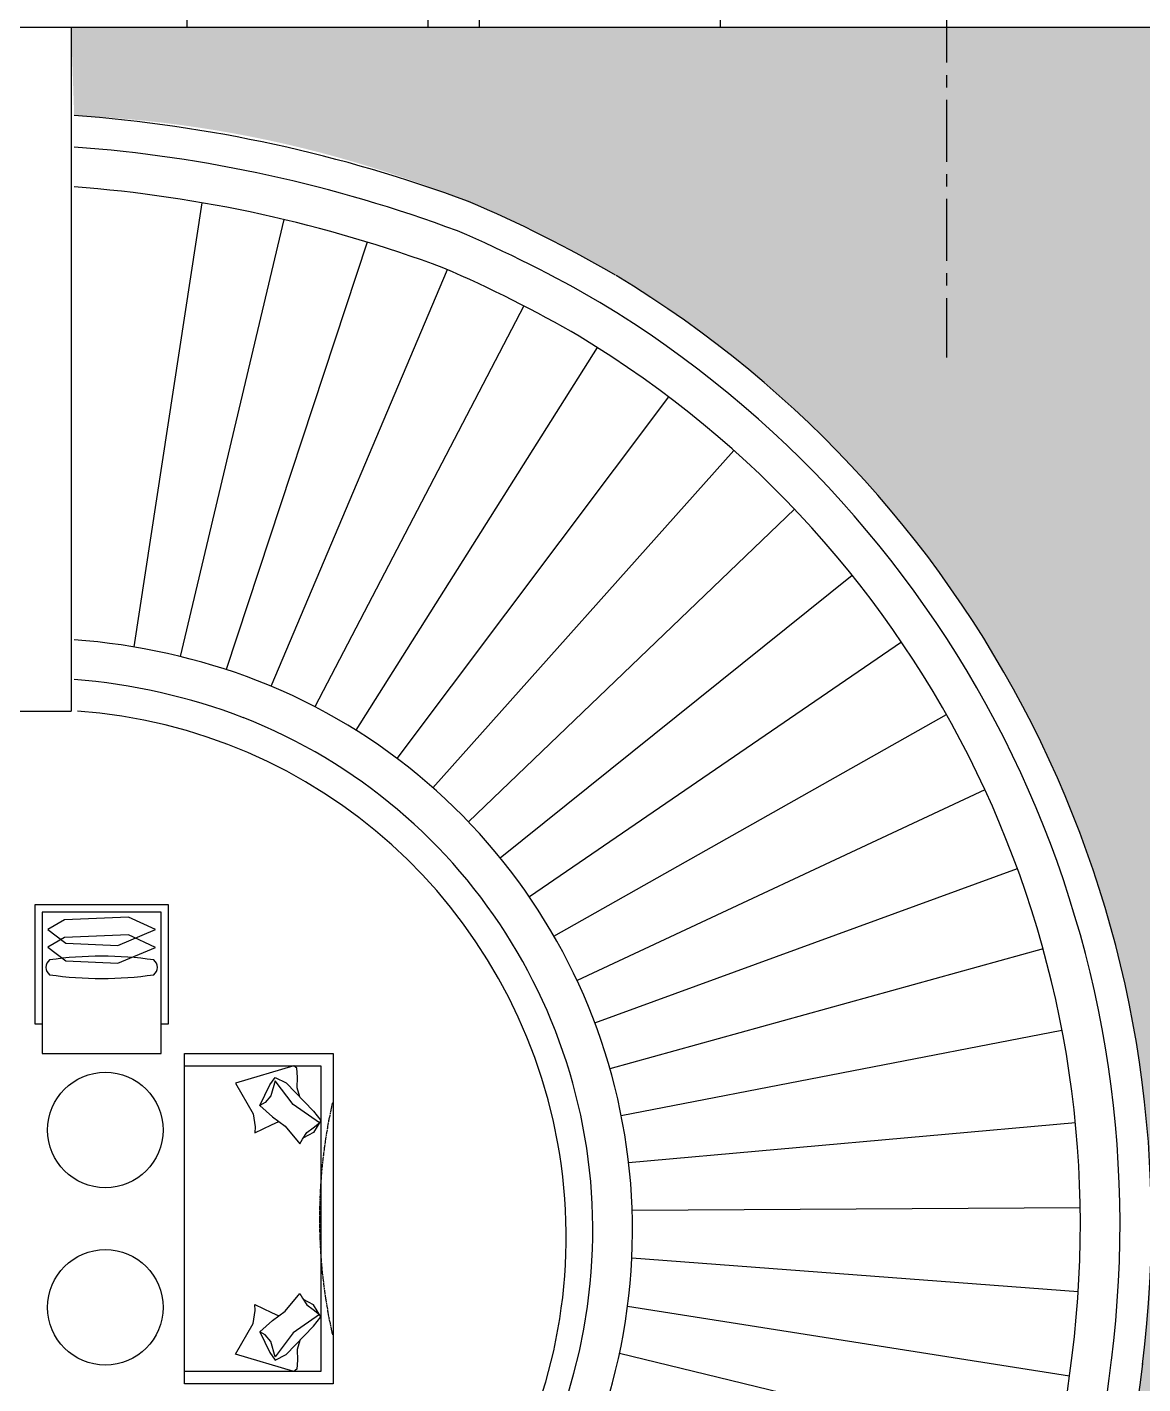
# Model space of a CAD drawing. Header units: millimetres. Extents: x -6033 to 120673, y -4970 to 90533.
# Drawn here: x 66814 to 73569, y 57727 to 65940 of the extents above; entities that cross this region are included whole.
import ezdxf

# ---------------------------------------------------------------- set-up
doc = ezdxf.new("R2010")
doc.units = ezdxf.units.MM
doc.linetypes.add('I-AR$0$ACAD_ISO02W100', pattern=[15, 12, -3])
doc.linetypes.add('I-AR$0$CENTER', pattern=[2, 1.25, -0.25, 0.25, -0.25])
for name, color, linetype in [('I-AR$0$1-窗', 2, 'Continuous'), ('I-AR$0$9-填充', 8, 'Continuous'), ('I-AR$0$A-stairs', 2, 'Continuous'), ('I-AR$0$D-BASE-WALL', 4, 'Continuous'), ('I-AR$0$L-ELEV-MARK', 253, 'Continuous'), ('I-AR$0$P-平面活动家具', 1, 'Continuous')]:
    doc.layers.add(name, color=color, linetype=linetype)
doc.layers.add('I-AR$0$GZET_COL_GRID_1-200_轴线', color=8, linetype='I-AR$0$CENTER', lineweight=25)
doc.layers.add('I-AR$0$I-SCOPE', color=252, linetype='Continuous', lineweight=35)

# ---------------------------------------------------------------- blocks, each defined once
blk = doc.blocks.new('I-AR$0$pool-sofa')
at = {"layer": 'I-AR$0$P-平面活动家具'}
for points in [[(7569.645446275491, 29240.81226587633), (9569.645446275492, 29240.81226587633), (9569.645446275492, 30140.81226587633), (7569.645446275491, 30140.81226587633)], [(7644.645446275491, 29315.81226587633), (9494.645446275492, 29315.81226587633), (9494.645446275492, 30140.81226587633), (7644.645446275491, 30140.81226587633)]]:
    blk.add_lwpolyline(points, close=True, dxfattribs=at)
at = {"layer": 'I-AR$0$P-平面活动家具', "ltscale": 0.05}
for points in [[(7832.800743481449, 29443.53543106959), (7777.769579566418, 29458.84280850624), (7712.50853556313, 29458.14327797413), (7657.906206452403, 29461.9600401651), (7644.645446275491, 29479.58301202728), (7749.224546663593, 29833.74812315072), (7934.261296441588, 29726.56131630413), (8013.597204655495, 29713.76549831953), (8050.530895682182, 29716.36299936542), (8001.427003691336, 29614.14862435039), (7981.890629327142, 29570.84494636593)], [(9306.490149069534, 29443.53543106959), (9361.521312984565, 29458.84280850624), (9426.782356987853, 29458.14327797413), (9481.38468609858, 29461.9600401651), (9494.645446275492, 29479.58301202728), (9390.06634588739, 29833.74812315072), (9205.029596109394, 29726.56131630413), (9125.693687895488, 29713.76549831953), (9088.759996868801, 29716.36299936542), (9137.863888859647, 29614.14862435039), (9157.40026322384, 29570.84494636593)], [(7884.084236087975, 29686.25673113834), (7759.934822180657, 29625.10607598008), (7714.057348157351, 29592.1354078051), (7747.477051456633, 29526.75511458905), (7918.124435506251, 29360.31574755012), (7975.053166820783, 29315.81226587633), (8047.833063458223, 29360.54513162712), (8080.14926131544, 29421.92777728642)], [(9255.206656463008, 29686.25673113834), (9379.356070370326, 29625.10607598008), (9425.233544393632, 29592.1354078051), (9391.81384109435, 29526.75511458905), (9221.166457044732, 29360.31574755012), (9164.2377257302, 29315.81226587633), (9091.45782909276, 29360.54513162712), (9059.141631235543, 29421.92777728642)]]:
    blk.add_lwpolyline(points, dxfattribs=at)
for points in [[(8019.864115362971, 29363.31837857309), (7989.035032039682, 29324.4059700265), (7879.297535216071, 29483.26210530161), (7734.220356549208, 29592.1354078051), (7826.088429307579, 29619.6608544982), (7867.219264737038, 29653.29588639975), (7884.084236087975, 29686.25673113834), (7953.487036977486, 29609.46646813974), (8010.294221676812, 29532.22342459212), (8116.617022943682, 29443.74565028765), (8087.46006959681, 29426.54421303807), (8048.110757637259, 29401.69695080085)], [(9119.426777188011, 29363.31837857309), (9150.2558605113, 29324.4059700265), (9259.993357334912, 29483.26210530161), (9405.070536001775, 29592.1354078051), (9313.202463243404, 29619.6608544982), (9272.071627813944, 29653.29588639975), (9255.206656463008, 29686.25673113834), (9185.803855573497, 29609.46646813974), (9128.99667087417, 29532.22342459212), (9022.6738696073, 29443.74565028765), (9051.830822954173, 29426.54421303807), (9091.180134913724, 29401.69695080085)]]:
    blk.add_lwpolyline(points, close=True, dxfattribs=at)
blk = doc.blocks.new('I-AR$0$pool-chair')
at = {"layer": 'I-AR$0$P-平面活动家具'}
blk.add_lwpolyline([(7583.431403038206, 27375.4592798413), (8383.431403038148, 27375.45927984094), (8383.431403038156, 28325.45927984115), (7583.431403038211, 28325.45927984151)], close=True, dxfattribs=at)
for points in [[(7583.43140303821, 28125.45927984133), (7533.43140303821, 28125.45927984133), (7533.431403038183, 27325.45927984133), (8433.431403038183, 27325.45927984133), (8433.431403038188, 28125.45927984133), (8383.431403038154, 28125.45927984133)], [(7621.04293952445, 27611.40440998139), (7802.902928042509, 27527.29669840267), (8233.14011066156, 27546.28981285827), (8345.666630010122, 27611.25702909514), (8224.993877631896, 27702.29258525936), (7874.840591478445, 27718.57611960085), (7621.04293952445, 27611.40440998139)], [(7621.04293952445, 27492.02656301955), (7802.902928042509, 27407.91885144083), (8233.14011066156, 27426.91196589643), (8345.666630010122, 27491.8791821333), (8224.993877631896, 27582.91473829752), (7874.840591478445, 27599.19827263901), (7621.04293952445, 27492.02656301955)]]:
    blk.add_lwpolyline(points, dxfattribs=at)
for centre, radius, start, end in [((7670.931403038167, 27745.98108734847), 62.49999999998617, 126.8698976458505, 233.1301023541421), ((7983.431403038182, 25358.48108734848), 2462.500000000003, 81.82876644005023, 98.17123355994975), ((8295.9314030382, 27745.98108734847), 62.49999999998617, 306.8698976458361, 53.13010235418405), ((7983.431403038182, 30133.48108734849), 2462.500000000003, 261.828766440026, 278.1712335599741)]:
    blk.add_arc(centre, radius, start, end, dxfattribs=at)
blk = doc.blocks.new('I-AR$0$chuanghu1')
for p, q in [((0, 3230), (450, 3230)), ((0, 1770), (450, 1770)), ((0, 1460), (450, 1460)), ((0, 0), (450, 0))]:
    blk.add_line(p, q)
at = {"layer": 'I-AR$0$1-窗'}
for p, q in [((185, 3230), (185, 1770)), ((225, 3230), (225, 1770)), ((265, 3230), (265, 1770)), ((185, 1460), (185, 0)), ((225, 1460), (225, 0)), ((265, 1460), (265, 0))]:
    blk.add_line(p, q, dxfattribs=at)
blk = doc.blocks.new('I-AR$0$海龙_1211170131')
at = {"layer": 'I-AR$0$GZET_COL_GRID_1-200_轴线', "ltscale": 300}
blk.add_line((72155, 86275), (72155, 63715), dxfattribs=at)
blk = doc.blocks.new('I-AR')
at = {"layer": 'I-AR$0$9-填充'}
h = blk.add_hatch(dxfattribs=at)
h.set_pattern_fill('GRASS', color=256, scale=20)
h.set_pattern_definition([(90, (-273251.6522538068, 190733.4542391462), (-359.2102448, 359.2102448), [95.25, -623.1704896]), (45, (-273251.6522538068, 190733.4542391462), (-359.2102448427661, 359.2102448427661), [95.25, -412.75]), (135, (-273251.6522538068, 190733.4542391462), (-359.2102448427661, -359.2102448427661), [95.25, -412.75])])
edge = h.paths.add_edge_path()
edge.add_line((96200, 65940), (67080, 65940))
edge.add_line((67080, 65940), (67098.56772479462, 65404.42143392797))
edge.add_arc((66800.59285495663, 58350.82716810788), 7059.885345376705, 59.555843105020074, 87.58101235503852, ccw=False)
edge.add_arc((66906.49363074219, 58690.435928249), 6713.926906089807, -7.215279069314988, 58.866463392851585, ccw=False)
edge.add_arc((66662.11441001808, 58632.79464086366), 6949.686958628766, 311.2033822070371, 353.509241579528, ccw=False)
edge.add_line((71240.10862691654, 53404.01679389164), (71240.10862691654, 51864.1770050895))
edge.add_arc((67179.426417273, 51841.1126786668), 4060.747710812019, -50.80688439189572, 0.32543161034237755, ccw=False)
edge.add_arc((73234.28660323424, 55945.38266907228), 8047.017238033767, 244.3073907732731, 262.3810128212969)
edge.add_arc((72594.40225089621, 52652.27799340905), 4702.300663284884, 264.7896409812221, 298.7984684725511)
edge.add_arc((72620.93916342175, 53741.83595042868), 5670.870263654464, 293.2517854655098, 330.6093027463011)
edge.add_arc((73250.80273834476, 52752.0384155091), 4669.216621075791, 337.4147043296702, 357.6494503984037)
edge.add_arc((84681.55240436131, 51782.82073227296), 6810.015933267933, 142.3864570404765, 173.4423989128501, ccw=False)
edge.add_arc((84374.33677422674, 52142.85514023763), 6347.66766899079, 93.15542869634908, 143.2683220727298, ccw=False)
edge.add_arc((84658.98816873273, 52466.32591896318), 6047.901985582997, 43.873240230559304, 96.0179040917115, ccw=False)
edge.add_arc((84453.25547138369, 51889.92360785799), 6601.338333766303, -39.79963821011472, 46.242770026181006, ccw=False)
edge.add_arc((81977.60784296179, 54545.90765867641), 10213.63518444022, 299.3577383532407, 317.6421154930655, ccw=False)
edge.add_arc((89994.78118272172, 40495.08083228706), 5964.052808016905, 120.308866941474, 149.0495847369888)
edge.add_arc((87881.37239511451, 41845.80067141893), 3457.635540556235, 150.2340941762149, 180.1543724875687)
edge.add_arc((85724.12870252365, 42303.87885726741), 1381.826173200813, 199.7699118248811, 246.5201334327749)
edge.add_arc((82877.2327868999, 37779.21967953871), 3985.327974789196, -35.309581790730476, 54.816404415500074, ccw=False)
edge.add_arc((80299.08139790548, 40760.85994444831), 7869.279253358517, 301.873360268039, 317.80806438167986, ccw=False)
edge.add_arc((84638.83056885703, 33541.60470388152), 567.3400906768735, 108.9700077243262, 192.3596683134018)
edge.add_arc((84831.74482778413, 33583.87731577703), 764.8315715407028, 192.3596683134025, 228.2216972283975)
edge.add_arc((87824.90804032749, 35941.96613408843), 4565.624419428991, 219.897175101431, 247.6207879858491)
edge.add_arc((89768.45910380734, 40705.18112126525), 9710.085716633463, 247.7172706748629, 260.9367800147598)
edge.add_arc((85123.5449576187, 20762.35167126564), 10812.49754468073, 51.718316115996686, 73.25431967458098, ccw=False)
edge.add_arc((87587.82646075264, 24098.68160498494), 6668.18964409117, 6.697701199655683, 50.579299126780086, ccw=False)
edge.add_line((94210.50790942414, 24876.39849369839), (96200.00000000047, 24876.39849369839))
edge.add_line((96200, 24876.39849369839), (96200, 65940))
h.paths.add_polyline_path([(79188.21396048786, 58194.70486277889), (76733.91714635445, 58362.11796900173), (76901.33025257709, 60816.41478313503), (79355.6270667105, 60649.00167691219)], flags=16)
h.paths.add_polyline_path([(78974.39963007392, 58439.82408297478), (76979.03636655072, 58575.93229941613), (77115.14458299195, 60571.29556293912), (79110.50784651516, 60435.1873464978)], flags=0)
at = {"layer": 'I-AR$0$I-SCOPE'}
h = blk.add_hatch(dxfattribs=at)
h.set_pattern_fill('ANSI31', color=256, scale=200)
h.set_pattern_definition([(45, (0, 0), (-449.0128060534577, 449.0128060534577), [])])
h.paths.add_polyline_path([(63300.00000000001, 72640), (66630, 72640), (66630, 70889.38256153524), (90600, 70889.99999999999), (90600, 66390.00000000001), (96650.00000000001, 66390.00000000001), (96650, 24876.39849369839), (18340, 24876.39849369839), (18340, 66390), (48090, 66390), (48090, 72640), (51400, 72640), (51400, 72649.88673694879), (52869.5, 72649.88673694879), (52869.5, 72640), (55240.00000000001, 72640), (55240.00000000001, 72790.00000000013), (59460, 72790.00000000013), (59460, 72640), (61830.5, 72640), (61830.5, 72649.88673694879), (63300, 72649.88673694879)], flags=16)
h.paths.add_polyline_path([(7330, 0), (7330, -1770), (11180, -1770), (11180, 0), (18450, 0), (18449.99999999991, 2899.999999999971), (27550, 2899.999999999971), (27550, 18090), (37037.33127936907, 18090), (37037.33127936907, 17350), (96200, 17350), (96200, 18120), (114640, 18120), (114640, 84500), (0, 84500), (0, 0)])
at = {"layer": 'I-AR$0$A-stairs'}
for p, q in [((67871.54754412221, 64877.172261043), (67459.01448787143, 62187.56225494243)), ((67741.23408491304, 62129.37314114391), (68370.51078917691, 64774.77953394243)), ((68872.7000734494, 64638.3086154921), (68018.27153659565, 62050.84061925205)), ((68290.6707043876, 61950.58107076987), (69358.29742726916, 64471.83167068732)), ((69820.64805354038, 64252.57643159127), (68556.28335965751, 61825.78435320771)), ((68805.30292421905, 61683.04639107577), (70266.88800407434, 64000.37820823248)), ((70697.2025991357, 63702.24826292552), (69052.07371207373, 61513.28703752681)), ((69270.76327490294, 61334.99441084608), (71092.51606578613, 63377.11423323028)), ((71460.04666046565, 63020.89689292412), (69485.3910914422, 61128.89737486678)), ((69676.88601948554, 60912.11557264667), (71808.78111922042, 62621.76073566283)), ((72107.78261657851, 62216.67049884897), (69854.26559728244, 60674.65765798757)), ((70003.30475262133, 60437.39862414429), (72379.62568268692, 61777.92081129694)), ((72612.61274157232, 61322.53434094069), (70142.83308376605, 60168.94129488352)), ((70250.917837644, 59911.8160071595), (72809.1190185654, 60846.06829303126)), ((72964.3412257745, 60360.83105409016), (70342.46785843885, 59633.60199605059)), ((70410.28672392527, 59352.05602598871), (73079.08108317666, 59868.10375201084)), ((73160.01906141033, 59307.81510595427), (70455.20829390129, 59064.86723942263)), ((70476.55215532659, 58777.57514451939), (73189.56729056127, 58793.98662290009)), ((73177.20847642422, 58283.16122338947), (70474.54749000492, 58486.59872076454)), ((70448.81958678598, 58196.32375473159), (73125.13271191018, 57775.05781180164)), ((73037.89122581622, 57270.52152814131), (70399.81461112062, 57910.46549082705))]:
    blk.add_line(p, q, dxfattribs=at)
for centre, radius, start, end in [((66477.16984437918, 56815.39345595878), 8611.477047064713, 69.55095145816593, 85.86198209860676), ((66477.16984437918, 56815.39345595878), 8421.477047064713, 69.55095145816593, 85.76845454800916), ((66477.16984437918, 56815.39345595878), 8181.477047064714, 69.55095145816593, 85.64408777521253), ((66397.45372090815, 57605.81078936605), 7906.508043020091, 59.78427603534351, 67.00766776847172), ((66373.91163280047, 57562.3172859631), 7765.940249851946, 59.79540135991319, 66.91091482145099), ((66336.33313082112, 57491.7441912473), 7605.872932330688, 59.84793794350837, 66.77571901995988), ((66906.49363074219, 58690.435928249), 6713.926906089825, 352.7599459885848, 58.85328123806326), ((66906.49363074219, 58690.435928249), 6523.926906089825, 352.7599459885848, 58.85328123806326), ((66906.49363074219, 58690.435928249), 6283.926906089825, 352.7599459885848, 58.85328123806326), ((66802.46123217, 58289.76905250348), 3952.702117103104, 69.15034627280376, 85.70380965490544), ((66802.46123217, 58289.76905250348), 3712.702117103104, 69.15034627280376, 85.42551772768945), ((66905.17464369582, 58656.68482691518), 3573.422980766898, 276.1503935717765, 68.5955007771242), ((66886.82184980018, 58618.18438989346), 3190.207030467707, 294.510115517866, 85.84337181942666), ((66904.2462058696, 58656.13750996711), 3334.271442797044, 280.3006369567259, 68.5848462682038), ((66662.11441001808, 58632.79464086369), 6519.686958628758, 293.7424939443005, 353.5331483283456), ((66662.11441001808, 58632.79464086369), 6759.686958628758, 293.7424939443005, 353.5331483283456), ((66662.11441001808, 58632.79464086369), 6949.686958628758, 293.7424939443005, 353.5331483283456)]:
    blk.add_arc(centre, radius, start, end, dxfattribs=at)
at = {"layer": 'I-AR$0$D-BASE-WALL'}
for p, q in [((64615, 65940), (96200, 65940)), ((67080, 65939.99999999999), (67080, 61800)), ((64685, 61800), (67080, 61800))]:
    blk.add_line(p, q, dxfattribs=at)
at = {"layer": 'I-AR$0$L-ELEV-MARK', "linetype": 'I-AR$0$ACAD_ISO02W100'}
blk.add_arc((71775.1355333873, 58726.96009305076), 3191.372174682746, 167.3296475458841, 192.6703524541155, dxfattribs=at)
at = {"layer": 'I-AR$0$P-平面活动家具'}
for centre in [(67287.20484733814, 59263.43018511412), (67287.20484733814, 58189.79295515371)]:
    blk.add_circle(centre, 350, dxfattribs=at)
at = {"layer": 'I-AR$0$D-BASE-WALL', "rotation": 270}
blk.add_blockref('I-AR$0$chuanghu1', (67780, 66390), dxfattribs=at)
at = {"layer": 'I-AR$0$GZET_COL_GRID_1-200_轴线'}
blk.add_blockref('I-AR$0$海龙_1211170131', (225.0000000000073, 225), dxfattribs=at)
at = {"layer": 'I-AR$0$P-平面活动家具', "xscale": 0.9000000000000001, "yscale": 0.9000000000000001, "zscale": 0.9000000000000001, "rotation": 180}
blk.add_blockref('I-AR$0$pool-chair', (74450.12334315525, 85219.5249219937), dxfattribs=at)
at = {"layer": 'I-AR$0$P-平面活动家具', "xscale": -1.000000000000003, "rotation": 90}
blk.add_blockref('I-AR$0$pool-sofa', (97908.0171132139, 67296.25701640951), dxfattribs=at)

msp = doc.modelspace()

# ---------------------------------------------------------------- block references
msp.add_blockref('I-AR', (0, 0))

doc.saveas('drawing.dxf')
